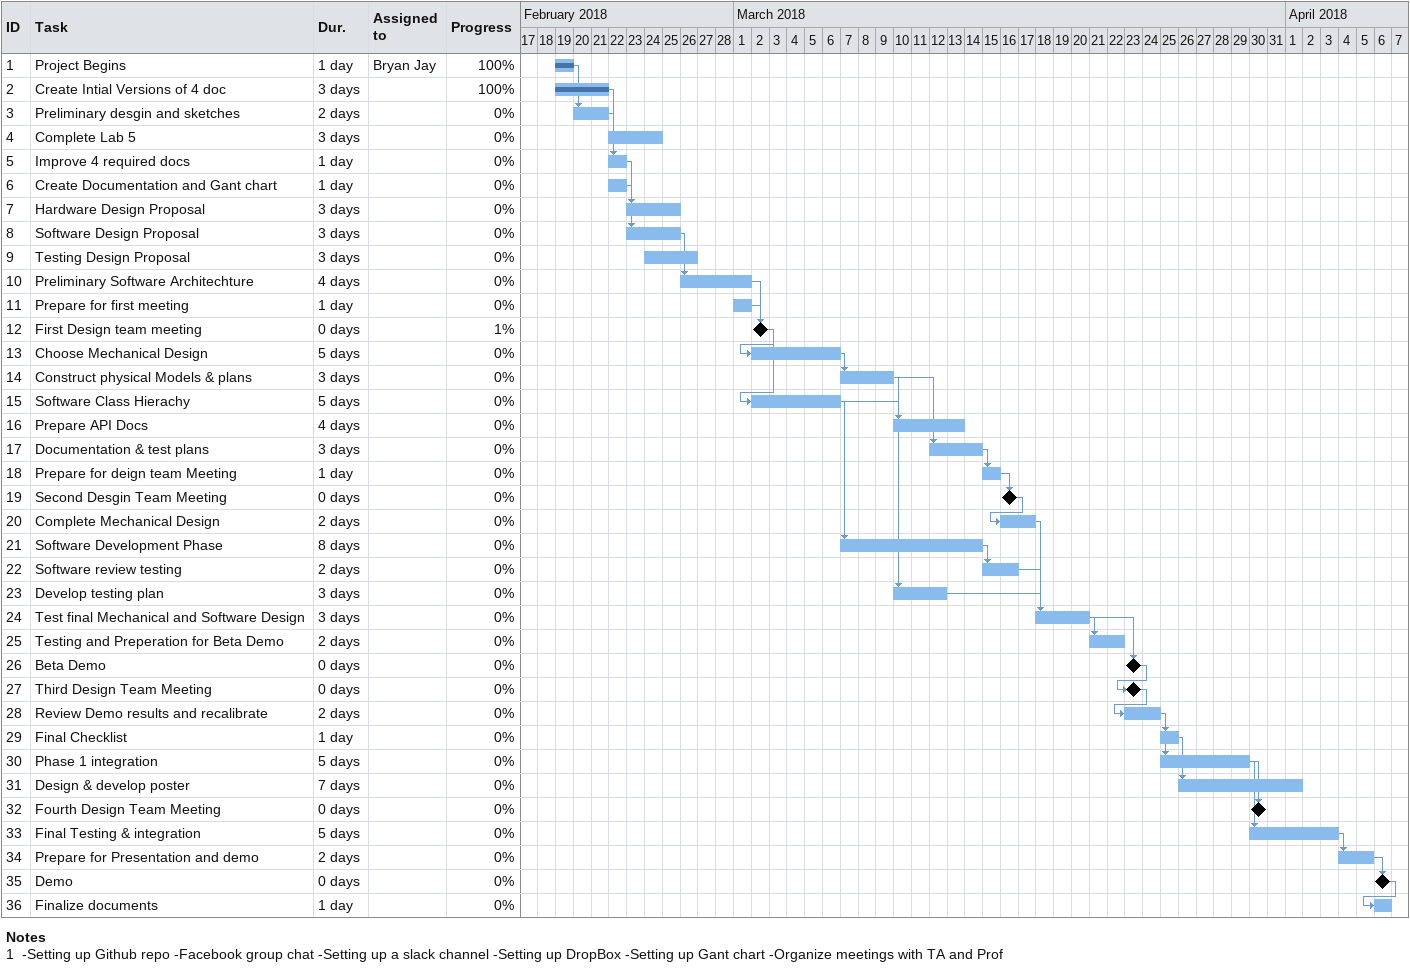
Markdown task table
| ID | Task | Duration | Start | Finish | Predecessors | Resources | % complete |
|---|---|---|---|---|---|---|---|
| 1 | Project Begins | 1d | 2018-02-19 | 2018-02-19 |  | Bryan Jay | 100 |
| 2 | Create Intial Versions of 4 doc | 3d | 2018-02-19 | 2018-02-21 |  |  | 100 |
| 3 | Preliminary desgin and sketches | 2d | 2018-02-20 | 2018-02-21 | 1 |  | 0 |
| 4 | Complete Lab 5 | 3d | 2018-02-22 | 2018-02-24 |  |  | 0 |
| 5 | Improve 4 required docs | 1d | 2018-02-22 | 2018-02-22 | 2, 3 |  | 0 |
| 6 | Create Documentation and Gant chart | 1d | 2018-02-22 | 2018-02-22 |  |  | 0 |
| 7 | Hardware Design Proposal | 3d | 2018-02-23 | 2018-02-25 | 5, 6 |  | 0 |
| 8 | Software Design Proposal | 3d | 2018-02-23 | 2018-02-25 | 6 |  | 0 |
| 9 | Testing Design Proposal | 3d | 2018-02-24 | 2018-02-26 |  |  | 0 |
| 10 | Preliminary Software Architechture | 4d | 2018-02-26 | 2018-03-01 | 8 |  | 0 |
| 11 | Prepare for first meeting | 1d | 2018-03-01 | 2018-03-01 |  |  | 0 |
| 12 | First Design team meeting | 0d | 2018-03-02 | 2018-03-02 | 10, 11 |  | 1 |
| 13 | Choose Mechanical Design | 5d | 2018-03-02 | 2018-03-06 | 12 |  | 0 |
| 14 | Construct physical Models & plans | 3d | 2018-03-07 | 2018-03-09 | 13 |  | 0 |
| 15 | Software Class Hierachy | 5d | 2018-03-02 | 2018-03-06 | 12 |  | 0 |
| 16 | Prepare API Docs | 4d | 2018-03-10 | 2018-03-13 | 14, 15 |  | 0 |
| 17 | Documentation & test plans | 3d | 2018-03-12 | 2018-03-14 | 14 |  | 0 |
| 18 | Prepare for deign team Meeting | 1d | 2018-03-15 | 2018-03-15 | 17 |  | 0 |
| 19 | Second Desgin Team Meeting | 0d | 2018-03-16 | 2018-03-16 | 18 |  | 0 |
| 20 | Complete Mechanical Design | 2d | 2018-03-16 | 2018-03-17 | 19 |  | 0 |
| 21 | Software Development Phase | 8d | 2018-03-07 | 2018-03-14 | 15 |  | 0 |
| 22 | Software review testing | 2d | 2018-03-15 | 2018-03-16 | 21 |  | 0 |
| 23 | Develop testing plan | 3d | 2018-03-10 | 2018-03-12 | 14 |  | 0 |
| 24 | Test final Mechanical and Software Design | 3d | 2018-03-18 | 2018-03-20 | 20, 22, 23 |  | 0 |
| 25 | Testing and Preperation for Beta Demo | 2d | 2018-03-21 | 2018-03-22 | 24 |  | 0 |
| 26 | Beta Demo | 0d | 2018-03-23 | 2018-03-23 | 24 |  | 0 |
| 27 | Third Design Team Meeting | 0d | 2018-03-23 | 2018-03-23 | 26 |  | 0 |
| 28 | Review Demo results and recalibrate | 2d | 2018-03-23 | 2018-03-24 | 27 |  | 0 |
| 29 | Final Checklist | 1d | 2018-03-25 | 2018-03-25 | 28 |  | 0 |
| 30 | Phase 1 integration | 5d | 2018-03-25 | 2018-03-29 | 28 |  | 0 |
| 31 | Design & develop poster | 7d | 2018-03-26 | 2018-04-01 | 29 |  | 0 |
| 32 | Fourth Design Team Meeting | 0d | 2018-03-30 | 2018-03-30 | 30 |  | 0 |
| 33 | Final Testing & integration | 5d | 2018-03-30 | 2018-04-03 | 30 |  | 0 |
| 34 | Prepare for Presentation and demo | 2d | 2018-04-04 | 2018-04-05 | 33 |  | 0 |
| 35 | Demo | 0d | 2018-04-06 | 2018-04-06 | 34 |  | 0 |
| 36 | Finalize documents | 1d | 2018-04-06 | 2018-04-06 | 35 |  | 0 |

Notes
- 1: -Setting up Github repo -Facebook group chat -Setting up a slack channel -Setting up DropBox -Setting up Gant chart -Organize meetings with TA and Prof
